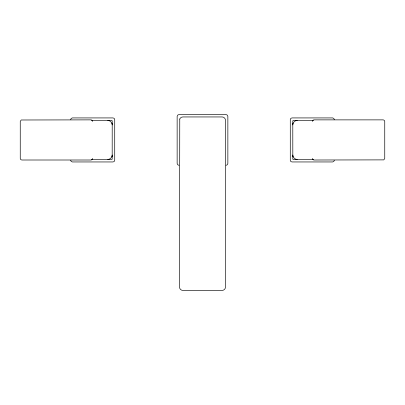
<?xml version="1.0" encoding="UTF-8"?>
<svg xmlns="http://www.w3.org/2000/svg" width="405" height="405" viewBox="0 0 405 405"><rect width="100%" height="100%" fill="white"/><g stroke="black" fill="none" stroke-linecap="round" stroke-linejoin="round"><path stroke-width="0.61" d="M70.688 119.597L71.179 118.412L72.363 117.926L113.046 117.926L114.23 118.412L114.721 119.597L114.721 160.284L114.23 161.463L113.046 161.954L72.363 161.954L71.179 161.463L70.688 160.284M92.704 158.471L92.254 159.555L91.171 160.005L21.784 160.005L20.701 159.555L20.25 158.471L20.25 121.409L21.197 119.991L91.171 119.875L92.254 120.326L92.704 121.409M112.21 154.988C112.165 157.383 110.145 159.398 107.75 159.443M112.028 156.745L112.21 155.824M292.79 124.057L292.972 123.13M292.79 124.892C292.835 122.497 294.855 120.477 297.25 120.432M312.296 121.409L312.746 120.326L313.829 119.875L383.216 119.875L384.299 120.326L384.75 121.409L384.75 158.471L383.803 159.884L313.829 160.005L312.746 159.555L312.296 158.471M334.312 160.284L333.821 161.463L332.637 161.954L291.954 161.954L290.77 161.463L290.279 160.284L290.279 119.597L290.77 118.412L291.954 117.926L332.637 117.926L333.821 118.412L334.312 119.597M226.046 165.296L227.327 164.769L227.858 163.488L227.858 116.392L227.327 115.111L226.046 114.58L178.954 114.58L177.673 115.111L177.142 116.392L177.142 163.488L177.673 164.769L178.954 165.296M91.449 120.432L111.795 120.432L112.21 120.852L112.18 159.185L111.795 159.443L91.449 159.443M313.551 120.432L293.205 120.432L292.79 120.852L292.82 159.185L293.205 159.443L313.551 159.443M107.75 120.432C110.145 120.477 112.165 122.497 112.21 124.892M297.25 159.443C294.855 159.398 292.835 157.383 292.79 154.988M292.79 155.824L292.972 156.745M112.028 123.13L112.21 124.057M179.764 119.014L179.511 287.074C179.547 288.871 181.06 290.385 182.852 290.42L222.148 290.42C223.94 290.385 225.453 288.871 225.489 287.074L225.489 120.29C225.453 118.498 223.94 116.984 222.148 116.949L182.852 116.949L181.572 117.202L180.488 117.926L179.764 119.014"/></g></svg>
